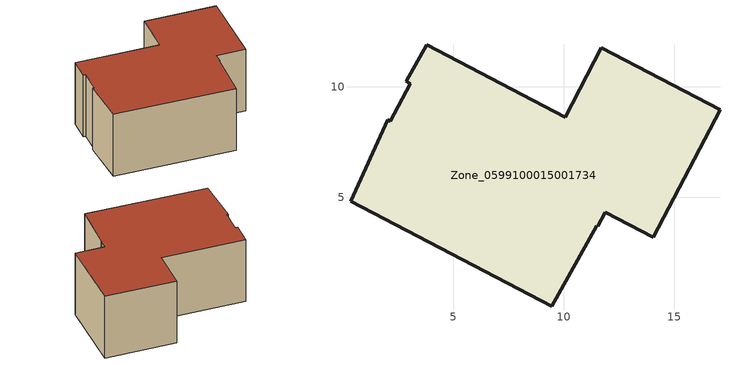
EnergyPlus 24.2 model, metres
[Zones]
Zone_0599100015001734
 floor ground (C_G): 2.15,8.45 3.06,10.15 2.87,10.25 3.79,11.91 10.06,8.63 11.69,11.76 17.06,8.97 14.05,3.2 11.88,4.34 11.54,3.69 11.49,3.71 9.46,0.07 0.35,4.84 2.02,8.52 z0.95
 wall outside (C_F): 11.69,11.76 10.06,8.63 3.79,11.91 2.87,10.25 3.06,10.15 2.15,8.45 2.02,8.52 0.35,4.84 9.46,0.07 11.49,3.71 11.54,3.69 11.88,4.34 14.05,3.2 17.06,8.97 11.69,11.76 z0.95:6.75
 roof outside (C_R): 3.06,10.15 2.15,8.45 2.02,8.52 0.35,4.84 9.46,0.07 11.49,3.71 11.54,3.69 11.88,4.34 14.05,3.2 17.06,8.97 11.69,11.76 10.06,8.63 3.79,11.91 2.87,10.25 z6.75
[BUILDING]
Pand.0599100015001734: North Axis=0; Terrain=City; Loads Convergence Tolerance Value=0.04; Temperature Convergence Tolerance Value=0.4; Solar Distribution=FullExterior; Maximum Number of Warmup Days=25; Minimum Number of Warmup Days=1
[Site:Location]
Rotterdam.The.Hague.AP_ZH_NLD Design_Conditions: Latitude=51.96; Longitude=4.45; Time Zone=1; Elevation=-4.5
[SITE:GROUNDTEMPERATURE:BUILDINGSURFACE]
18, 18, 18, 18, 18, 18, 18, 18, 18, 18, 18, 18
[MATERIAL] Thermal Absorptance=0.9; Solar Absorptance=0.7; Visible Absorptance=0.7
Name | Roughness | Thickness | Conductivity | Density | Specific Heat
G.D.1975-1991 | MediumSmooth | 0.15 | 0.288461 | 540 | 1210
F.D.1975-1991 | Rough | 0.3 | 0.230769 | 1920 | 840
R.D.1975-1991 | MediumRough | 0.2 | 0.153846 | 1500 | 1000
[CONSTRUCTION]
C_G: G.D.1975-1991
C_F: F.D.1975-1991
C_R: R.D.1975-1991
[ZONE]
Zone_0599100015001734: Type=1; Multiplier=1; Ceiling Height=Autocalculate; Volume=Autocalculate; Floor Area=autocalculate; Part of Total Floor Area=Yes
[ZONEINFILTRATION:DESIGNFLOWRATE]
Infil_Zone_0599100015001734: Zone or ZoneList or Space or SpaceList=Zone_0599100015001734; Schedule=AlwaysOn; Design Flow Rate Calculation Method=Flow/Area; Flow Rate per Floor Area=0.0042; Constant Term Coefficient=1; Temperature Term Coefficient=0; Velocity Term Coefficient=0; Velocity Squared Term Coefficient=0
[HVACTEMPLATE:ZONE:IDEALLOADSAIRSYSTEM]
Zone_0599100015001734: Maximum Heating Supply Air Temperature=50; Minimum Cooling Supply Air Temperature=13; Maximum Heating Supply Air Humidity Ratio=0.0156; Minimum Cooling Supply Air Humidity Ratio=0.0077; Heating Limit=NoLimit; Cooling Limit=NoLimit; Dehumidification Control Type=ConstantSensibleHeatRatio; Cooling Sensible Heat Ratio=0.7; Dehumidification Setpoint=60; Humidification Control Type=None; Humidification Setpoint=30; Outdoor Air Method=None; Outdoor Air Flow Rate per Person=0.00944; Outdoor Air Flow Rate per Zone Floor Area=0; Outdoor Air Flow Rate per Zone=0; Demand Controlled Ventilation Type=None; Outdoor Air Economizer Type=NoEconomizer; Heat Recovery Type=None; Sensible Heat Recovery Effectiveness=0.7; Latent Heat Recovery Effectiveness=0.65
[ZONECONTROL:THERMOSTAT]
ThermostatControl_Zone_0599100015001734: Zone or ZoneList=Zone_0599100015001734; Control Type Schedule=DualSetpointControlType; Control 1=Thermostat_Zone_0599100015001734; Temperature Difference Between Cutout And Setpoint=0
[THERMOSTATSETPOINT:DUALSETPOINT]
Thermostat_Zone_0599100015001734: Heating Setpoint Temperature Schedule=HeatingSetpoint_Zone_0599100015001734; Cooling Setpoint Temperature Schedule=CoolingSetpoint_Zone_0599100015001734
[SCHEDULE:COMPACT]
HeatingSetpoint_Zone_0599100015001734: Through: 12/31, For: AllDays, Until: 24:00, 21
CoolingSetpoint_Zone_0599100015001734: Through: 12/31, For: AllDays, Until: 24:00, 24
DualSetpointControlType: Through: 12/31, For: AllDays, Until: 24:00, 4
AlwaysOn: Through: 12/31, For: AllDays, Until: 24:00, 1
